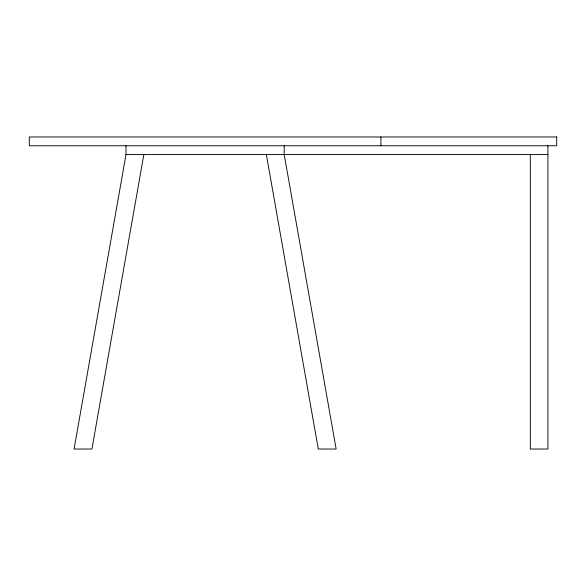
<?xml version="1.0" encoding="UTF-8"?>
<svg xmlns="http://www.w3.org/2000/svg" width="586" height="586" viewBox="0 0 586 586"><rect width="100%" height="100%" fill="white"/><g stroke="black" fill="none" stroke-linecap="round" stroke-linejoin="round"><path stroke-width="0.88" d="M125.99 145.768L125.99 154.558L74.07 449.023L91.921 449.023L143.841 154.558M125.99 154.558L547.91 154.558M266.359 154.558L318.279 449.023L336.13 449.023L284.21 154.558L284.21 145.768M547.91 145.768L547.91 449.023L530.33 449.023L530.33 154.558M380.9 136.978L380.9 145.768M556.7 136.978L29.3 136.978L29.3 145.768L556.7 145.768L556.7 136.978"/></g></svg>
